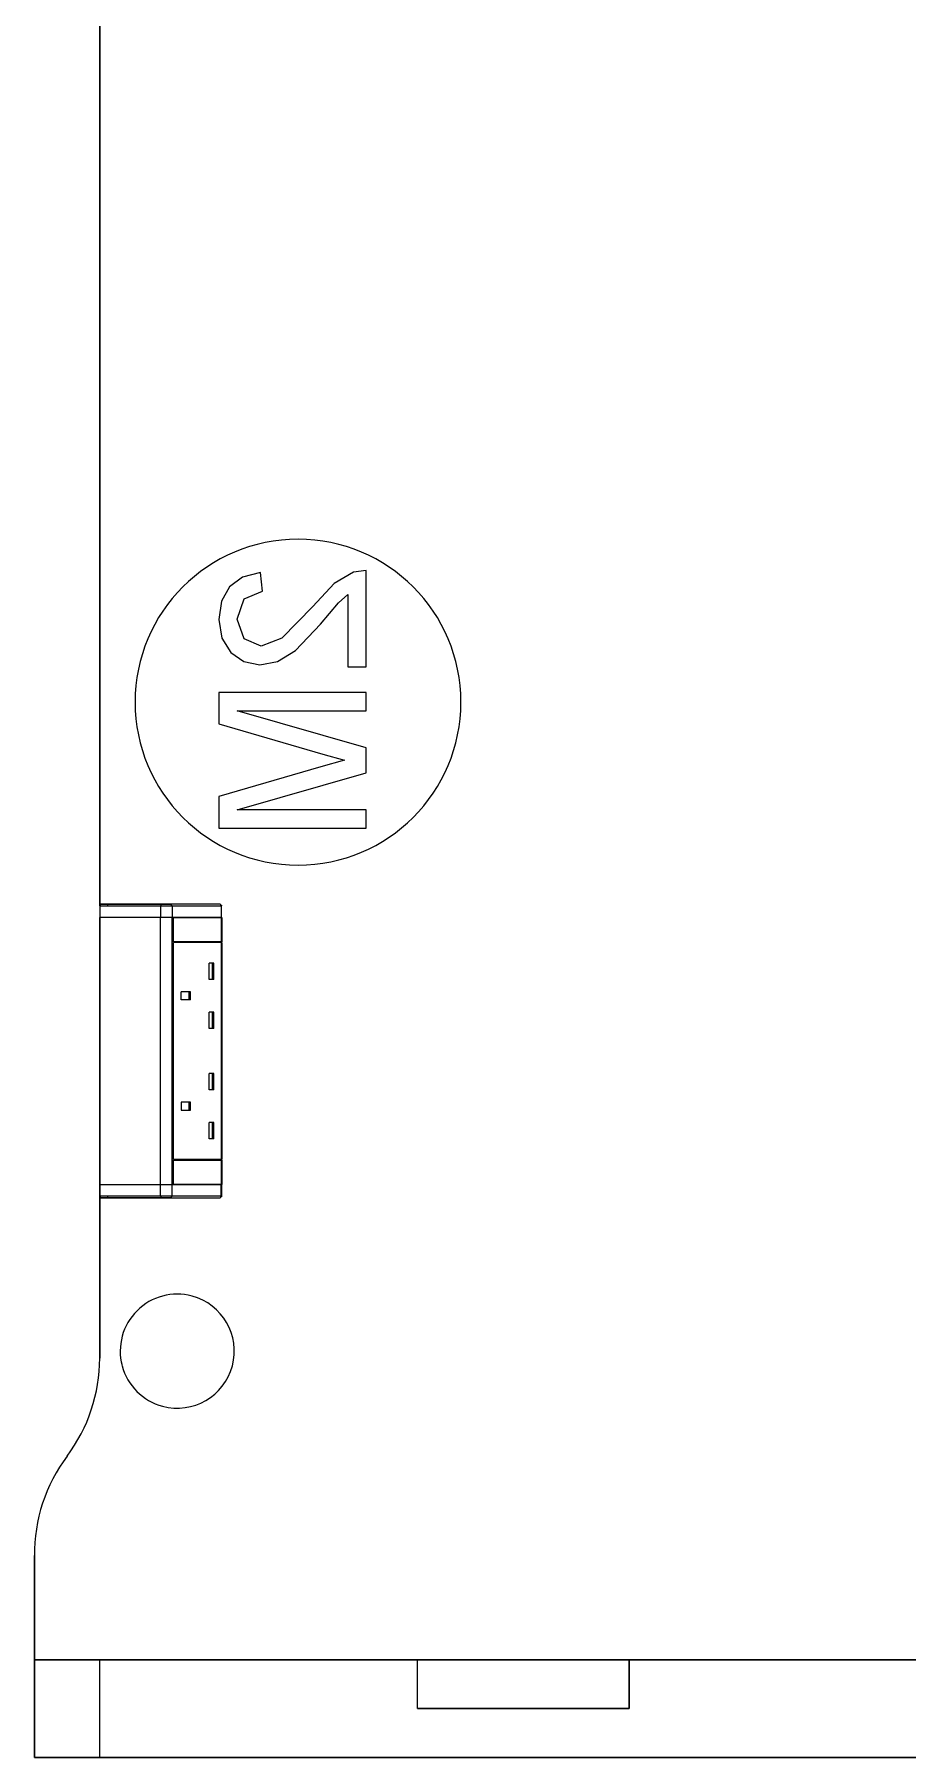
# Model space of a CAD drawing. Header units: millimetres. Extents: x 155927 to 295199, y -4084 to 97293.
# Drawn here: x 228008 to 228544, y 32627 to 33684 of the extents above; entities that cross this region are included whole.
import ezdxf

# ---------------------------------------------------------------- set-up
doc = ezdxf.new("R2010")
doc.units = ezdxf.units.MM
doc.header["$MEASUREMENT"] = 0
doc.layers.add('I-FURN', color=8, linetype='CONTINUOUS', lineweight=9)

msp = doc.modelspace()

# ---------------------------------------------------------------- linework, layer by layer
at = {"layer": 'I-FURN'}
for p, q in [((228047.8, 33981.6), (228047.8, 33149.3)), ((228047.8, 33149.3), (228047.8, 33981.6)), ((228211.3, 33355.2), (228203.6, 33354)), ((228211.3, 33295.9), (228211.3, 33355.2)), ((228127.4, 33345.1), (228122.6, 33336.3)), ((228135.4, 33351.1), (228127.4, 33345.1)), ((228146.4, 33353.8), (228135.4, 33351.1)), ((228147.8, 33342.5), (228146.4, 33353.8)), ((228191.6, 33347.1), (228178.5, 33333)), ((228203.6, 33354), (228191.6, 33347.1)), ((228122.6, 33336.3), (228120.9, 33325)), ((228132.2, 33325.2), (228136.4, 33337.8)), ((228136.4, 33337.8), (228147.8, 33342.5)), ((228183.4, 33322.2), (228194.3, 33335.2)), ((228194.3, 33335.2), (228200, 33340.3)), ((228200, 33340.3), (228200, 33295.9)), ((228120.9, 33325), (228122.7, 33313.5)), ((228136.5, 33313.2), (228132.2, 33325.2)), ((228178.5, 33333), (228159.6, 33313.5)), ((228122.7, 33313.5), (228128.2, 33304.8)), ((228146.8, 33308.6), (228136.5, 33313.2)), ((228159.6, 33313.5), (228146.8, 33308.6)), ((228167.9, 33306), (228183.4, 33322.2)), ((228128.2, 33304.8), (228136.3, 33299.2)), ((228156.9, 33299.3), (228167.9, 33306)), ((228136.3, 33299.2), (228146.1, 33297.3)), ((228146.1, 33297.3), (228156.9, 33299.3)), ((228200, 33295.9), (228211.3, 33295.9)), ((228211.3, 33280.3), (228120.9, 33280.3)), ((228120.9, 33280.3), (228120.9, 33260.9)), ((228211.3, 33269), (228211.3, 33280.3)), ((228120.9, 33260.9), (228184.7, 33242.4)), ((228211.3, 33246.3), (228132.2, 33269)), ((228132.2, 33269), (228211.3, 33269)), ((228198, 33238.7), (228183.6, 33234.6)), ((228184.7, 33242.4), (228198, 33238.7)), ((228211.3, 33231), (228211.3, 33246.3)), ((228183.6, 33234.6), (228120.9, 33216.4)), ((228132.2, 33208.3), (228211.3, 33231)), ((228120.9, 33216.4), (228120.9, 33197)), ((228211.3, 33208.3), (228132.2, 33208.3)), ((228211.3, 33197), (228211.3, 33208.3)), ((228120.9, 33197), (228211.3, 33197)), ((228047.8, 33149.3), (228047.8, 33142.3)), ((228047.8, 33149.3), (228085.2, 33149.3)), ((228047.8, 33149.3), (228047.8, 33142.3)), ((228048.8, 33150.3), (228048.8, 33150.3)), ((228085.8, 33150.3), (228048.8, 33150.3)), ((228048.8, 33150.3), (228052.8, 33150.3)), ((228052.8, 33149.3), (228052.8, 33150.3)), ((228052.8, 33150.3), (228091.3, 33150.3)), ((228085.2, 33149.3), (228092.2, 33149.3)), ((228085.2, 33149.3), (228085.2, 33142.3)), ((228091.3, 33150.3), (228085.8, 33150.3)), ((228121.6, 33150.3), (228091.3, 33150.3)), ((228121.6, 33150.3), (228091.3, 33150.3)), ((228092.2, 33149.3), (228122.4, 33149.3)), ((228092.2, 33149.3), (228092.2, 33142.3)), ((228122.2, 33150), (228122.3, 33150)), ((228122.4, 33149.3), (228122.6, 33149.3)), ((228122.4, 33149.3), (228122.4, 33142.3)), ((228122.6, 33142.3), (228122.6, 33149.3)), ((228122.6, 33142.3), (228122.6, 33149.3)), ((228122.6, 33142.3), (228122.6, 33149.3)), ((228047.8, 33142.3), (228085.2, 33142.3)), ((228047.8, 33142.1), (228047.8, 32978.2)), ((228047.8, 32978.2), (228047.8, 33142.1)), ((228085.2, 33142.1), (228047.8, 33142.1)), ((228085.2, 33142.3), (228092.2, 33142.3)), ((228085.2, 32978.2), (228085.2, 33142.1)), ((228092.2, 33142.1), (228085.2, 33142.1)), ((228093, 33142.2), (228090.5, 33142.2)), ((228092.2, 33142.3), (228122.4, 33142.3)), ((228092.2, 32978.2), (228092.2, 33142.1)), ((228092.2, 33142.1), (228092.8, 33142.1)), ((228092.8, 33142.1), (228092.8, 33127.2)), ((228093, 33127.2), (228093, 33142.2)), ((228093, 33142.2), (228122.8, 33142.2)), ((228122.4, 33142.3), (228122.6, 33142.3)), ((228122.6, 32978.2), (228122.6, 33142.1)), ((228122.8, 33142.2), (228122.8, 33127.2)), ((228092.8, 33126.7), (228092.8, 32993.7)), ((228122.8, 33127.2), (228093, 33127.2)), ((228093, 32993.7), (228093, 33126.7)), ((228122.8, 33126.7), (228093, 33126.7)), ((228122.4, 33127.2), (228122.4, 33126.7)), ((228122.8, 33126.7), (228122.8, 32993.7)), ((228117.8, 33114.1), (228114.9, 33114.1)), ((228114.9, 33104.1), (228114.9, 33114.1)), ((228117.1, 33104.1), (228117.1, 33114.1)), ((228117.8, 33104.1), (228117.8, 33114.1)), ((228117.8, 33104.1), (228114.9, 33104.1)), ((228103.5, 33096.6), (228097.7, 33096.6)), ((228097.7, 33091.6), (228097.7, 33096.6)), ((228103.5, 33091.6), (228097.7, 33091.6)), ((228102.7, 33091.6), (228102.7, 33096.6)), ((228103.5, 33091.6), (228103.5, 33096.6)), ((228117.8, 33084.1), (228114.9, 33084.1)), ((228114.9, 33074.1), (228114.9, 33084.1)), ((228117.1, 33074.1), (228117.1, 33084.1)), ((228117.8, 33074.1), (228117.8, 33084.1)), ((228117.8, 33074.1), (228114.9, 33074.1)), ((228117.8, 33046.3), (228114.9, 33046.3)), ((228114.9, 33036.3), (228114.9, 33046.3)), ((228117.1, 33036.3), (228117.1, 33046.3)), ((228117.8, 33036.3), (228117.8, 33046.3)), ((228097.7, 33028.8), (228097.7, 33023.8)), ((228103.5, 33028.8), (228097.7, 33028.8)), ((228102.7, 33023.8), (228102.7, 33028.8)), ((228103.5, 33023.8), (228103.5, 33028.8)), ((228117.8, 33036.3), (228114.9, 33036.3)), ((228097.7, 33023.8), (228103.5, 33023.8)), ((228117.8, 33016.3), (228114.9, 33016.3)), ((228114.9, 33006.3), (228114.9, 33016.3)), ((228117.1, 33006.3), (228117.1, 33016.3)), ((228117.8, 33006.3), (228117.8, 33016.3)), ((228117.8, 33006.3), (228114.9, 33006.3)), ((228092.8, 32993.2), (228092.8, 32978.2)), ((228122.8, 32993.7), (228093, 32993.7)), ((228093, 32978.2), (228093, 32993.2)), ((228093, 32993.2), (228122.8, 32993.2)), ((228122.4, 32993.7), (228122.4, 32993.2)), ((228122.8, 32993.2), (228122.8, 32978.2)), ((228047.8, 32978.2), (228085.2, 32978.2)), ((228047.8, 32978.1), (228047.8, 32971.1)), ((228047.8, 32971.1), (228047.8, 32978.1)), ((228085.2, 32978.1), (228047.8, 32978.1)), ((228085.2, 32978.2), (228092.2, 32978.2)), ((228085.2, 32971.1), (228085.2, 32978.1)), ((228092.2, 32978.1), (228085.2, 32978.1)), ((228092.8, 32978.2), (228092.2, 32978.2)), ((228092.2, 32971.1), (228092.2, 32978.1)), ((228122.4, 32978.1), (228092.2, 32978.1)), ((228122.8, 32978.2), (228093, 32978.2)), ((228122.4, 32971.1), (228122.4, 32978.1)), ((228122.6, 32978.1), (228122.4, 32978.1)), ((228122.6, 32971.1), (228122.6, 32978.1)), ((228122.6, 32971.1), (228122.6, 32978.1)), ((228122.6, 32978.1), (228122.6, 32971.1)), ((228047.8, 32971.1), (228047.8, 32871.6)), ((228047.8, 32871.6), (228047.8, 32971.1)), ((228085.2, 32971.1), (228047.8, 32971.1)), ((228052.8, 32970.1), (228048.8, 32970.1)), ((228048.8, 32970.1), (228085.8, 32970.1)), ((228052.8, 32970.1), (228052.8, 32971.1)), ((228091.3, 32970.1), (228052.8, 32970.1)), ((228092.2, 32971.1), (228085.2, 32971.1)), ((228085.8, 32970.1), (228091.3, 32970.1)), ((228091.3, 32970.1), (228121.6, 32970.1)), ((228091.3, 32970.1), (228121.6, 32970.1)), ((228122.4, 32971.1), (228092.2, 32971.1)), ((228122.3, 32970.4), (228122.3, 32970.4)), ((228122.6, 32971.1), (228122.4, 32971.1)), ((228007.8, 32750.5), (228007.8, 32626.6)), ((228007.8, 32626.6), (228007.8, 32750.5)), ((228047.8, 32686.6), (228007.8, 32686.6)), ((228007.8, 32686.6), (228242.8, 32686.6)), ((228007.8, 32626.6), (228007.8, 32686.6)), ((228007.8, 32626.6), (228007.8, 32686.6)), ((228767.8, 32686.6), (228047.8, 32686.6)), ((228047.8, 32626.6), (228047.8, 32686.6)), ((228047.8, 32626.6), (228047.8, 32686.6)), ((228242.8, 32686.6), (228372.8, 32686.6)), ((228242.8, 32656.6), (228242.8, 32686.6)), ((228242.8, 32656.6), (228242.8, 32686.6)), ((228372.8, 32686.6), (228807.8, 32686.6)), ((228372.8, 32656.6), (228372.8, 32686.6)), ((228372.8, 32686.6), (228372.8, 32656.6)), ((228372.8, 32656.6), (228242.8, 32656.6)), ((228242.8, 32656.6), (228372.8, 32656.6)), ((228807.8, 32626.6), (228007.8, 32626.6)), ((228007.8, 32626.6), (228047.8, 32626.6)), ((228007.8, 32626.6), (228807.8, 32626.6)), ((228807.8, 32626.6), (228007.8, 32626.6)), ((228047.8, 32626.6), (228767.8, 32626.6))]:
    msp.add_line(p, q, dxfattribs=at)
at = {"layer": 'I-FURN', "flags": 128}
for points in [[(228047.8, 33149.3), (228047.8, 33149.3), (228047.8, 33149.3), (228047.8, 33149.4), (228047.8, 33149.4), (228047.8, 33149.5), (228047.8, 33149.5), (228047.8, 33149.5), (228047.8, 33149.6), (228047.8, 33149.6), (228047.9, 33149.6), (228047.9, 33149.7), (228047.9, 33149.7), (228047.9, 33149.8), (228047.9, 33149.8), (228047.9, 33149.8), (228048, 33149.9), (228048, 33149.9), (228048, 33149.9), (228048, 33149.9), (228048.1, 33150), (228048.1, 33150), (228048.1, 33150), (228048.2, 33150.1), (228048.2, 33150.1), (228048.2, 33150.1), (228048.3, 33150.1), (228048.3, 33150.1), (228048.3, 33150.2), (228048.4, 33150.2), (228048.4, 33150.2), (228048.4, 33150.2), (228048.5, 33150.2), (228048.5, 33150.2), (228048.6, 33150.2), (228048.6, 33150.2), (228048.6, 33150.3), (228048.7, 33150.3), (228048.7, 33150.3), (228048.8, 33150.3), (228048.8, 33150.3)], [(228085.8, 33150.3), (228083, 33150.3), (228080.3, 33150.3), (228077.7, 33150.3), (228075.2, 33150.3), (228072.8, 33150.3), (228070.4, 33150.3), (228068.2, 33150.3), (228066.1, 33150.3), (228064.1, 33150.3), (228062.2, 33150.3), (228060.4, 33150.3), (228058.7, 33150.3), (228057.2, 33150.3), (228055.7, 33150.3), (228054.4, 33150.3), (228053.2, 33150.3), (228052.2, 33150.3), (228051.3, 33150.3), (228050.5, 33150.3), (228049.9, 33150.3), (228049.3, 33150.3), (228049, 33150.3), (228048.8, 33150.3)], [(228048.8, 33150.3), (228048.8, 33150.3), (228048.8, 33150.3), (228048.8, 33150.3), (228048.8, 33150.3), (228048.9, 33150.3), (228048.9, 33150.3), (228048.9, 33150.3), (228049, 33150.3), (228049, 33150.3), (228049.1, 33150.3), (228049.2, 33150.3), (228049.2, 33150.3), (228049.3, 33150.3), (228049.4, 33150.3), (228049.5, 33150.3), (228049.6, 33150.3), (228049.7, 33150.3), (228049.8, 33150.3), (228049.9, 33150.3), (228050, 33150.3), (228050.1, 33150.3), (228050.2, 33150.3), (228050.3, 33150.3), (228050.5, 33150.3), (228050.6, 33150.3), (228050.7, 33150.3), (228050.9, 33150.3), (228051, 33150.3), (228051.2, 33150.3), (228051.3, 33150.3), (228051.5, 33150.3), (228051.6, 33150.3), (228051.8, 33150.3), (228051.9, 33150.3), (228052.1, 33150.3), (228052.3, 33150.3), (228052.4, 33150.3), (228052.6, 33150.3), (228052.7, 33150.3), (228052.8, 33150.3)], [(228091.3, 33150.3), (228091.2, 33150.3), (228091.1, 33150.3), (228091, 33150.3), (228090.9, 33150.3), (228090.8, 33150.3), (228090.7, 33150.3), (228090.6, 33150.3), (228090.5, 33150.3), (228090.3, 33150.3), (228090.2, 33150.3), (228090.1, 33150.3), (228089.9, 33150.3), (228089.8, 33150.3), (228089.6, 33150.3), (228089.5, 33150.3), (228089.3, 33150.3), (228089.2, 33150.3), (228089, 33150.3), (228088.9, 33150.3), (228088.7, 33150.3), (228088.5, 33150.3), (228088.4, 33150.3), (228088.2, 33150.3), (228088.1, 33150.3), (228087.9, 33150.3), (228087.7, 33150.3), (228087.6, 33150.3), (228087.4, 33150.3), (228087.3, 33150.3), (228087.1, 33150.3), (228087, 33150.3), (228086.8, 33150.3), (228086.7, 33150.3), (228086.5, 33150.3), (228086.4, 33150.3), (228086.2, 33150.3), (228086.1, 33150.3), (228085.9, 33150.3), (228085.8, 33150.3)], [(228122.5, 33149.8), (228122.5, 33149.7), (228122.5, 33149.7), (228122.5, 33149.7), (228122.6, 33149.6), (228122.6, 33149.6), (228122.6, 33149.5), (228122.6, 33149.5), (228122.6, 33149.5), (228122.6, 33149.4), (228122.6, 33149.4), (228122.6, 33149.4), (228122.6, 33149.3), (228122.6, 33149.3), (228122.6, 33149.3)], [(228048.8, 32970.1), (228048.7, 32970.1), (228048.7, 32970.1), (228048.7, 32970.1), (228048.6, 32970.2), (228048.6, 32970.2), (228048.5, 32970.2), (228048.5, 32970.2), (228048.5, 32970.2), (228048.4, 32970.2), (228048.4, 32970.2), (228048.3, 32970.2), (228048.3, 32970.3), (228048.3, 32970.3), (228048.2, 32970.3), (228048.2, 32970.3), (228048.2, 32970.3), (228048.1, 32970.4), (228048.1, 32970.4), (228048.1, 32970.4), (228048.1, 32970.4), (228048, 32970.5), (228048, 32970.5), (228048, 32970.5), (228048, 32970.6), (228047.9, 32970.6), (228047.9, 32970.6), (228047.9, 32970.7), (228047.9, 32970.7), (228047.9, 32970.7), (228047.8, 32970.8), (228047.8, 32970.8), (228047.8, 32970.9), (228047.8, 32970.9), (228047.8, 32970.9), (228047.8, 32971), (228047.8, 32971), (228047.8, 32971), (228047.8, 32971.1), (228047.8, 32971.1), (228047.8, 32971.1)], [(228052.8, 32970.1), (228052.6, 32970.1), (228052.5, 32970.1), (228052.3, 32970.1), (228052.1, 32970.1), (228052, 32970.1), (228051.8, 32970.1), (228051.7, 32970.1), (228051.5, 32970.1), (228051.4, 32970.1), (228051.2, 32970.1), (228051.1, 32970.1), (228050.9, 32970.1), (228050.8, 32970.1), (228050.6, 32970.1), (228050.5, 32970.1), (228050.4, 32970.1), (228050.3, 32970.1), (228050.1, 32970.1), (228050, 32970.1), (228049.9, 32970.1), (228049.8, 32970.1), (228049.7, 32970.1), (228049.6, 32970.1), (228049.5, 32970.1), (228049.4, 32970.1), (228049.3, 32970.1), (228049.2, 32970.1), (228049.2, 32970.1), (228049.1, 32970.1), (228049, 32970.1), (228049, 32970.1), (228048.9, 32970.1), (228048.9, 32970.1), (228048.9, 32970.1), (228048.8, 32970.1), (228048.8, 32970.1), (228048.8, 32970.1), (228048.8, 32970.1), (228048.8, 32970.1)], [(228048.8, 32970.1), (228048.8, 32970.1), (228048.8, 32970.1)], [(228048.8, 32970.1), (228049.1, 32970.1), (228049.5, 32970.1), (228050, 32970.1), (228050.7, 32970.1), (228051.5, 32970.1), (228052.5, 32970.1), (228053.6, 32970.1), (228054.8, 32970.1), (228056.1, 32970.1), (228057.6, 32970.1), (228059.1, 32970.1), (228060.8, 32970.1), (228062.7, 32970.1), (228064.6, 32970.1), (228066.6, 32970.1), (228068.8, 32970.1), (228071, 32970.1), (228073.4, 32970.1), (228075.9, 32970.1), (228078.4, 32970.1), (228081, 32970.1), (228083.8, 32970.1), (228085.8, 32970.1)], [(228085.8, 32970.1), (228085.9, 32970.1), (228086.1, 32970.1), (228086.2, 32970.1), (228086.4, 32970.1), (228086.5, 32970.1), (228086.7, 32970.1), (228086.8, 32970.1), (228087, 32970.1), (228087.1, 32970.1), (228087.3, 32970.1), (228087.4, 32970.1), (228087.6, 32970.1), (228087.7, 32970.1), (228087.9, 32970.1), (228088.1, 32970.1), (228088.2, 32970.1), (228088.4, 32970.1), (228088.5, 32970.1), (228088.7, 32970.1), (228088.9, 32970.1), (228089, 32970.1), (228089.2, 32970.1), (228089.3, 32970.1), (228089.5, 32970.1), (228089.6, 32970.1), (228089.8, 32970.1), (228089.9, 32970.1), (228090.1, 32970.1), (228090.2, 32970.1), (228090.3, 32970.1), (228090.5, 32970.1), (228090.6, 32970.1), (228090.7, 32970.1), (228090.8, 32970.1), (228090.9, 32970.1), (228091, 32970.1), (228091.1, 32970.1), (228091.2, 32970.1), (228091.3, 32970.1)], [(228122.6, 32971.1), (228122.6, 32971.1), (228122.6, 32971.1), (228122.6, 32971), (228122.6, 32971), (228122.6, 32970.9), (228122.6, 32970.9), (228122.6, 32970.9), (228122.6, 32970.8), (228122.6, 32970.8), (228122.5, 32970.7), (228122.5, 32970.7), (228122.5, 32970.7), (228122.5, 32970.6)]]:
    msp.add_lwpolyline(points, dxfattribs=at)
at = {"layer": 'I-FURN'}
for centre, radius, start, end in [((228169.5, 33274.3), 100, 90, 270), ((228169.5, 33274.3), 100, 270, 90), ((228095.4, 32876), 35, 75, 194.7004), ((228095.4, 32876), 35, 255, 75), ((227947.8, 32871.6), 100, 323.1301, 0), ((227947.8, 32871.6), 100, 323.1301, 0), ((228095.4, 32876), 35, 195, 255), ((228107.8, 32751.5), 100, 143.1301, 180.6256), ((228107.8, 32751.5), 100, 143.1301, 180.6256)]:
    msp.add_arc(centre, radius, start, end, dxfattribs=at)
for centre, major_axis, ratio, start_param, end_param in [((228048.8, 33149.3), (0, 1), 0.998113, 0, 1.570796), ((228085.8, 33149.3), (0, 1), 0.56467, 0, 1.570796), ((228091.3, 33149.3), (0, 1), 0.819152, 4.712389, 6.283185), ((228121.6, 33149.3), (0, 1), 0.819152, 4.712389, 6.283185), ((228048.8, 32971.1), (0, 1), 0.998113, 1.570796, 3.141593), ((228085.8, 32971.1), (0, 1), 0.56467, 1.570796, 3.141593), ((228091.3, 32971.1), (0, 1), 0.819152, 3.141593, 4.712389), ((228121.6, 32971.1), (0, -1), 0.819152, 0, 1.570796)]:
    msp.add_ellipse(centre, major_axis=major_axis, ratio=ratio, start_param=start_param, end_param=end_param, dxfattribs=at)

doc.saveas('drawing.dxf')
